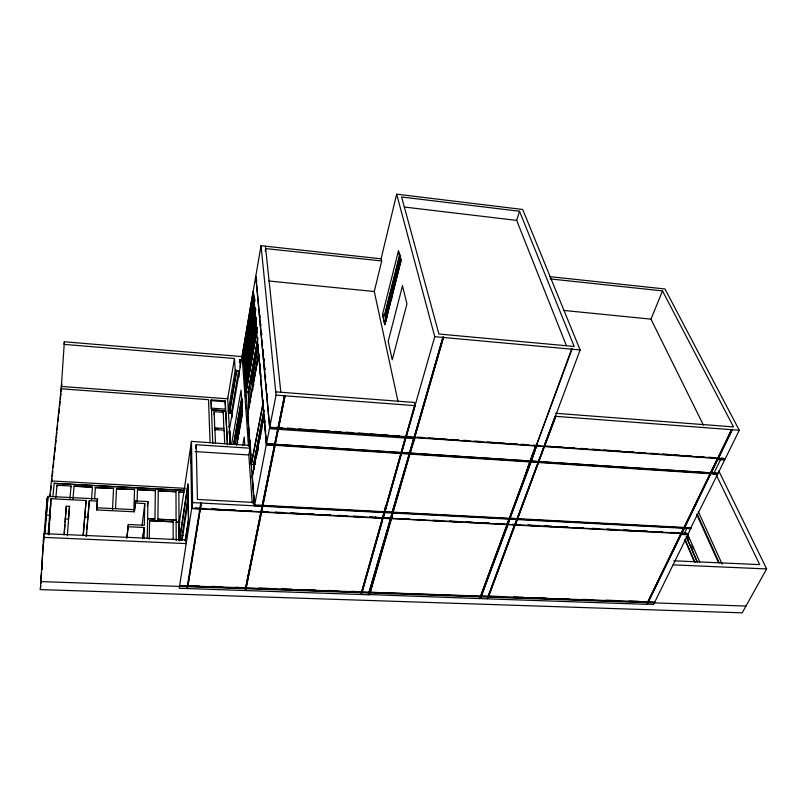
<?xml version="1.0" encoding="UTF-8"?>
<svg xmlns="http://www.w3.org/2000/svg" width="807" height="807" viewBox="0 0 807 807"><rect width="100%" height="100%" fill="white"/><g stroke="black" fill="none" stroke-linecap="round" stroke-linejoin="round"><path stroke-width="1.21" d="M157.91 519.254L158.253 490.777L175.987 491.745L176.077 520.142L157.91 519.254L176.108 519.89L175.987 520.717M147.61 518.76L154.944 519.113L155.358 490.626L137.472 489.647L155.358 490.626M149.245 539.258L149.588 520.676L173.172 521.816L173.162 539.328M147.227 538.43L147.953 501.561L135.455 500.905L134.355 511.809L96.598 509.933L97.566 498.938L47.986 496.366L44.849 533.891M410.117 453.201L414.748 438.695L414.526 437.313L544.432 446.281L515.35 524.732L681.451 533.215L717.675 458.225L681.32 532.902L681.713 533.558L688.29 533.891L653.539 604.554L647.103 604.019M684.296 527.859L690.631 528.192L688.452 533.568L681.875 533.235L711.078 472.892L718.079 473.326L725.11 459.032L718.26 458.558L717.847 457.862L731.707 429.395L732.312 429.728L718.432 458.205L725.291 458.679L739.262 430.252L664.988 288.977L549.849 276.65M713.58 473.941L720.54 459.697M144.009 538.36L144.251 527.506L128.232 526.759L126.951 537.835M134.355 511.809L135.394 503.054L144.786 503.538L144.302 525.276L128.313 524.52L126.749 538.047M137.109 501.964L137.472 489.647M135.394 503.054L135.455 500.905M133.851 510.69L134.547 489.496L116.48 488.76L134.547 489.496M128.232 526.759L128.313 524.52M538.118 462.492L530.885 461.574L509.984 518.306L517.156 518.669L538.118 462.492L530.885 461.574M515.35 524.732L538.783 461.614L710.846 472.852M443.527 337.175L414.717 437.253L443.527 337.175L442.993 337.124L414.213 437.212L406.143 436.738L383.214 517.983L514.896 524.711L516.853 519.103L509.792 518.629L516.813 518.992M115.542 508.541L116.511 488.507M112.506 509.368L113.565 488.356L95.347 487.61L113.565 488.356M382.73 517.963L405.639 436.708L382.73 517.963L261.609 511.779L285.083 395.48L284.538 395.43L274.743 444.304L266.471 443.769L253.156 291.428L255.769 276.246L269.649 427.649L266.471 443.769L274.743 444.304M718.785 470.925L766.65 568.935L742.188 612.826L40.35 589.584L43.86 533.629L186.155 539.944L186.205 543.595L43.467 537.361M41.228 577.822L41.591 571.689M41.732 569.238L43.205 544.675M43.346 542.223L43.86 533.629M43.628 543.192L43.992 537.079M44.214 533.417L47.149 498.03L46.705 505.333M46.261 512.647L46.413 510.206M45.031 533.447L45.616 523.672M45.767 521.231L47.986 496.366M48.107 534.032L51.002 498.706L86.107 500.511L83.292 535.616M48.723 534.89L51.002 498.706M49.015 531.631L49.56 523.118M49.711 520.686L50.327 510.942M50.478 508.511L50.78 503.639M199.733 512.405L200.338 508.682L261.095 511.749L262.245 505.777L254.245 505.818L243.028 350.319L243.795 354.898L253.711 296.583M262.336 505.323L274.572 444.828L266.27 444.758L254.588 505.384L254.013 495.76M184.581 490.252L54.23 483.373L184.541 490.495M96.598 509.933L97.566 498.938M64.368 341.775L61.352 386.442L227.695 398.799L234.464 358.51L64.086 344.387L64.368 341.775L242.645 356.644M61.191 391.425L61.685 383.779L49.752 496.951M56.994 486.127L57.055 485.279L71.046 486.046L70.986 486.883M94.611 498.776L95.367 487.367M91.544 499.614L92.401 487.206L74.042 486.207L72.973 498.897M86.5 535.757L89.315 500.683L97.425 501.097M64.005 534.92L66.325 506.191L69.543 506.352L67.314 535.767M64.348 533.175L64.974 524.59M65.155 522.129L66.325 506.191M74.042 486.207L92.401 487.206M83.121 535.192L86.107 500.511M69.957 498.494L71.046 486.046M69.543 506.352L68.424 519.093L65.175 518.941M86.147 536.544L86.47 532.832M86.803 529.12L87.348 522.936M87.57 520.465L89.315 500.683M55.804 497.758L57.055 485.279M48.934 534.264L49.197 531.773M52.848 496.749L54.24 483.121M41.53 574.402L40.824 581.585L745.95 606.067M42.105 569.439L42.317 566.948M40.35 589.584L40.743 585.852M41.006 583.36L41.53 578.367M50.175 496.134L50.438 493.642M50.7 491.15L51.224 486.157M51.618 482.425L52.011 478.682M52.273 476.191L52.798 471.207M53.191 467.465L53.716 462.482M53.978 459.99L54.503 455.007M54.765 452.515L55.29 447.532M55.552 445.04L56.076 440.057M56.339 437.565L56.863 432.582M57.126 430.091L57.64 425.107M58.033 421.365L58.558 416.382M58.82 413.89L59.345 408.907M59.607 406.415L60.132 401.432M60.394 398.93L60.979 393.433M142.042 525.508L144.786 503.538M142.597 538.753L143.838 528.948M142.859 538.541L144.251 527.506M147.338 506.433L147.953 501.561M149.588 520.676L173.172 521.816M158.253 490.777L175.987 491.745M154.944 519.113L147.641 518.508M183.875 492.169L178.821 492.139L183.845 492.411M179.82 522.139L176.077 522.21L179.779 522.391M178.932 520.858L179.053 520.031M179.325 540.811L179.194 523.39L190.573 447.28M249.888 445.484L191.451 441.389L190.623 446.917L191.673 508.581L179.225 588.273L186.972 588.535L187.395 585.539M180.334 540.347L180.294 535.364L187.91 485.027L188.081 496.134L181.323 540.428M195.657 448.167L196.172 444.748L250.089 448.208L248.818 454.966L252.218 503.124M182.12 540.054L188.142 500.663L188.435 519.89L185.176 540.882M185.328 540.67L188.556 519.849L188.011 483.696L180.183 535.434L180.213 540.145M191.451 441.389L192.611 502.6L191.733 508.208L199.884 508.622L195.445 508.43M192.217 507.896L192.147 504.183M211.121 399.858L211.444 408.14L225.657 409.169L225.224 400.897L211.121 399.858L211 400.655L225.092 401.694L225.526 409.956M211.444 408.14L211.313 408.937L211.041 401.836M227.493 444.596L225.738 410.834L211.505 409.815L225.698 411.076L227.443 444.839M223.892 429.294L223.236 412.327L214.198 411.681L214.168 414.959M204.05 508.874L200.338 508.682L201.316 503.054L200.782 502.69L187.395 585.882L179.638 585.61M267.742 512.122L260.994 511.779L245.681 587.92L187.9 585.902L199.329 514.886M187.9 585.902L201.125 503.83M245.6 587.899L245.157 590.532L187.466 588.555L187.839 585.882M214.198 411.681L214.723 428.668L218.162 428.9M214.793 430.403L214.924 429.606L224.114 430.232L224.78 443.719M223.105 413.113L223.236 412.327M225.092 401.694L225.224 400.897M223.983 431.019L224.114 430.232M231.942 411.277L228.31 411.257L231.902 411.52M235.2 370.231L236.602 370.342L236.643 370.938L229.753 411.388L229.713 410.783L228.341 410.692L235.2 370.231L234.464 358.51M229.713 410.783L236.602 370.342M239.346 362.03L239.76 359.589L242.271 359.801M229.057 427.064L229.188 426.278M236.643 370.938L238.6 371.089L231.659 411.53L232.013 417.663M229.269 427.992L228.351 411.025M242.07 355.937L229.501 428.971L230.267 444.274M248.465 446.271L242.12 355.594L243.028 350.319M244.39 350.914L243.26 350.591L243.179 349.441L253.156 291.428M398.083 401.785L374.287 291.519L381.681 260.954L381.186 258.815L261.024 245.711L255.839 275.863L269.72 427.246L278.082 427.821L284.538 395.43M243.26 350.591L252.995 292.366M244.43 352.255L243.31 351.267L253.479 293.95M243.361 351.943L253.156 294.152M244.531 353.617L243.401 352.619L253.59 295.261M243.452 353.305L253.267 295.473M243.553 354.656L253.378 296.794M243.896 356.26L253.822 297.914M243.653 356.018L253.499 298.116M243.986 357.632L253.61 299.447L254.81 299.326M243.754 357.38L253.61 299.447M244.087 358.994L253.731 300.779L254.921 300.658M243.845 358.752L253.731 300.779M244.188 360.366L254.175 301.909M243.946 360.124L253.842 302.121M245.136 361.818L244.289 361.748L243.996 360.81L254.296 303.25M244.047 361.506L253.963 303.462M245.237 363.19L244.39 363.13L244.097 362.192L254.407 304.602M244.148 362.878L254.084 304.804M245.338 364.582L244.491 364.512L244.198 363.574L254.528 305.944M244.249 364.27L254.195 306.156M243.996 360.81L244.592 365.894L254.649 307.296M244.35 365.652L254.316 307.507M244.692 367.286L254.437 308.869L255.637 308.738M244.45 367.044L254.437 308.869M244.793 368.688L254.548 310.221L255.758 310.1M244.551 368.436L254.548 310.221M244.894 370.08L255.002 311.381M265.251 251.017L265.674 248.586L381.681 260.954M231.589 444.223L241.061 390.094L242.463 411.731L236.562 445.131M244.652 369.838L254.669 311.593M245.842 371.553L244.995 371.482L244.703 370.544L255.123 312.753M244.753 371.24L254.79 312.955M245.953 372.965L245.096 372.895L244.803 371.946L255.244 314.115M244.854 372.652L254.911 314.327M246.054 374.367L245.197 374.307L244.904 373.359L255.365 315.497M244.955 374.065L255.032 315.708M246.155 375.79L245.308 375.719L245.005 374.771L255.486 316.879L256.212 325.231L245.631 383.325L245.923 384.283L246.791 384.354M245.056 375.477L255.153 317.08M244.803 371.946L245.409 377.141L255.274 318.472L256.485 318.341M245.157 376.889L255.274 318.472M245.51 378.564L255.395 319.854L256.606 319.723M233.526 444.324L241.697 397.962M245.267 378.312L255.395 319.854M233.758 444.213L236.683 427.619L237.661 443.578M237.692 440.087L236.865 426.59L241.797 398.668M245.61 379.986L255.849 321.035M245.368 379.744L255.516 321.247M245.721 381.418L255.97 322.437M245.469 381.176L255.637 322.639M246.68 382.922L245.822 382.851L245.52 381.893L256.091 323.829M238.448 438.917L237.692 426.641L242.413 399.949M242.493 400.756L237.924 426.51L238.438 434.63M245.57 382.609L255.758 324.041M235.13 444.304L237.651 430.081M238.882 433.863L238.166 426.368L242.564 401.543M245.681 384.041L255.88 325.443M238.721 431.372L238.408 426.389L242.594 402.804M246.892 385.796L246.034 385.726L245.732 384.768L256.344 326.643L256.535 332.998L256.838 332.313M245.782 385.484L256.001 326.855M246.135 387.178L256.122 328.267L257.352 328.136M245.883 386.936L256.122 328.267M245.631 383.325L246.236 388.631L256.586 329.468M245.994 388.379L256.243 329.68M246.347 390.084L256.707 330.89M246.095 389.842L256.374 331.102M256.878 332.777L256.707 332.04L246.024 391.94L256.495 332.524M238.731 434.57L239.165 432.108M239.518 430.282L242.504 413.567M249.181 406.708L248.102 392.051L257.877 337.598M249.494 406.93L248.364 391.849L251.663 373.51L252.944 389.751M252.954 386.109L251.865 372.37L257.756 339.596M253.741 384.929L252.742 372.441L257.776 344.528M257.857 345.426L253.025 372.209L253.781 381.65M254.175 379.603L253.307 371.977L258.159 345.093M250.594 402.017L249.837 391.96L252.268 378.523M254.084 378.513L253.559 371.997L258.2 346.344M247.668 413.88L258.593 353.849M247.638 414.304L258.613 353.92L259.198 357.874M254.003 380.43L258.876 354.182M242.665 445.595L244.228 437.001L244.733 444.445M262.89 403.55L251.32 464.439L253.479 464.57L253.842 469.462M259.118 358.358L258.795 354.666L262.729 404.065L262.86 399.667M253.479 464.57L263.96 409.795M254.104 468.978L253.771 464.479L257.413 445.484L257.847 451.083M257.897 447.673L257.635 444.324L264.03 410.914M252.198 476.675L263.939 415.575M264.272 414.697L252.167 477.129L252.349 476.221L254.417 504.9L262.396 505.313M255.426 462.179L254.972 464.55L253.771 464.479M256.565 456.248L257.937 449.126M259.804 439.462L260.954 433.46M261.418 431.069L261.872 428.668M263.032 422.676L263.496 420.276M264.716 422.384L264 415.534M269.72 427.246L276.055 395.117L261.024 245.711M266.633 444.314L266.088 436.506M245.913 586.336L277.971 427.902M246.397 586.356L261.508 511.799M362.01 590.421L382.568 517.983L361.718 591.965L246.165 587.93L278.506 427.932L405.82 436.637L415.07 405.346L414.405 402.471L275.732 391.859M361.576 591.945L361.001 594.507L245.641 590.553L246.145 587.587M278.617 427.861L285.083 395.48M381.055 258.886L396.671 194.174L522.694 209.477L580.132 349.945L514.896 524.711M386.099 321.297L384.616 314.599L399.879 253.852M386.422 320.208L385.1 314.276L390.074 294.525L391.435 300.406M391.738 299.195L390.376 293.314L399.778 255.93M392.061 296.926L391.244 293.405L400.655 256.031M387.007 317.938L386.21 314.377L390.891 295.806M400.554 258.129L391.748 293.042L392.505 296.29M400.746 259.027L392.252 292.679L401.008 259.057M375.497 517.509L375.699 516.803M385.685 505.293L382.679 517.63M414.213 406.496L405.82 436.637M362.04 591.965L361.455 594.527L368.345 594.759L369.243 592.328L480.508 596.423L507.139 524.449L479.711 598.582L368.597 594.547M362.474 590.431L382.447 520.142M382.79 518.931L383.053 518.013L393.059 518.518M414.727 406.536L362.182 591.975L488.154 596.373L514.674 524.732M396.671 194.174L434.751 336.68L406.254 436.345L410.763 436.658M368.345 594.759L369.243 592.328M390.588 518.498L369.081 592.217L390.588 518.498L383.053 518.013M390.437 518.356L392.303 512.586L390.689 518.155M409.351 453.635L392.232 512.122L409.351 453.635L401.523 453.02M413.759 438.413L409.492 453.161L414.031 437.283L413.799 438.635L269.437 428.719M442.993 337.124L414.213 437.212M369.172 594.567L369.818 592.348M391.536 518.77L370.231 592.257L391.193 518.528L506.917 524.651M391.294 518.185L392.908 512.616L391.637 518.417M393.029 512.173L409.976 453.675L530.29 461.533L509.409 518.276L393.029 512.173L414.526 437.313M369.495 594.799L370.131 592.58M566.403 345.699L516.672 220.392L519.516 211.252L401.604 196.989L438.907 334.017L574.201 346.465L519.516 211.252M529.816 461.503L525.296 475.091M529.987 461.039L535.243 446.765L536.191 446.826L531.379 461.1L536.524 445.726L536.564 447.058M479.711 598.582L480.508 596.423M507.038 524.308L509.217 518.598M530.29 461.533L509.409 518.276M410.541 453.191L530.32 461.029L535.717 446.796M507.26 524.106L509.247 518.699L384.737 512.082M409.492 453.161L401.654 452.535L530.461 461.069L536.05 445.696L535.485 446.987M571.669 348.876L536.292 445.635L572.173 348.927M479.933 598.38L481.275 596.232L487.953 596.363M480.841 595.909L481.386 595.919L507.704 524.479L514.775 525.054M507.835 524.136L509.792 518.629M536.191 446.826L530.935 461.1L538.471 461.564L543.958 446.241M480.478 598.401L481.597 596.464M508.057 524.711L481.386 595.919M508.178 524.368L509.822 518.73M531.157 462.038L509.984 518.306L517.156 518.669M514.241 525.892L488.154 596.373M544.533 444.718L555.246 415.988L555.841 416.341L544.685 446.221L717.998 458.174L731.707 429.395M480.801 598.623L487.226 598.844L488.033 596.686M520.162 525.004L515.128 524.752L488.588 596.393L514.695 525.922M545.007 444.748L555.73 416.029M647.708 601.931L646.821 604.322L487.66 598.865L488.386 596.373L647.981 601.951L681.158 533.225L647.86 601.639L648.233 602.264L654.558 602.486M538.935 461.594L544.432 446.281M703.411 425.077L650.977 319.148L662.507 290.893L550.243 278.919M681.582 533.245L648.263 601.649L654.709 602.183M718.109 458.255L681.875 533.235M732.151 429.425L718.432 458.205M647.224 604.342L648.233 602.264M648.384 601.961L681.713 533.558M711.29 472.882L718.26 458.558M687.766 533.558L684.376 533.054L683.933 534.547M724.545 458.699L721.508 458.114M690.631 528.192L717.645 474.203L710.866 473.336M717.383 473.759L718.079 473.326M253.559 298.782L254.75 298.661M253.67 300.113L254.871 299.992M253.791 301.455L254.982 301.324M254.255 306.831L253.337 292.326M254.376 308.183L255.577 308.062M254.498 309.545L255.698 309.414M254.609 310.907L255.819 310.776M255.093 316.394L254.709 307.981M255.214 317.776L256.424 317.645M255.335 319.158L256.545 319.027M256.061 327.561L257.292 327.43M256.182 328.974L257.413 328.842M264.182 416.301L266.27 444.758L274.541 445.293M262.84 505.353L384.505 511.719M384.989 511.739L392.434 512.142M687.332 527.596L684.376 533.054M187.89 585.559L199.198 585.953M211.757 586.386L221.804 586.739M235.614 587.224L245.681 587.92M259.168 588.051L269.175 588.394M281.673 588.838L291.67 589.181M304.168 589.624L315.416 590.018M327.914 590.452L337.921 590.805M351.67 591.279L361.718 591.965M488.507 596.06L499.795 596.464M513.595 596.938L523.632 597.291M536.181 597.735L546.218 598.078M560.028 598.562L568.804 598.875M582.614 599.359L592.651 599.702M606.45 600.186L615.237 600.499M629.036 600.973L639.073 601.326M369.334 592.005L369.909 592.025M480.73 596.212L481.275 596.232M179.588 585.943L187.345 586.215M187.839 586.235L245.621 588.242M246.105 588.263L361.627 592.288M362.091 592.298L368.991 592.54M488.467 596.696L647.829 602.244M673.068 564.85L766.65 568.935M180.294 535.364L183.25 535.505M673.835 560.794L759.72 564.618L716.364 475.131M159.04 519.9L163.882 520.132M45.979 515.108L49.277 515.259M84.896 516.974L88.145 517.136M45.313 515.078L46.14 515.118M96.739 507.774L134.416 509.661M192.611 502.6L200.792 503.023M201.316 503.054L262.214 506.231M262.719 506.261L384.253 512.606M384.737 512.637L391.98 513.01M393.18 513.07L508.945 519.123M510.095 519.183L516.833 519.526M517.287 519.557L683.872 528.252M684.286 528.272L690.883 528.625M506.846 523.632L507.875 523.682M195.496 508.067L199.874 508.289L199.823 508.995L191.673 508.581M200.398 508.309L204.161 508.501M211.696 508.894L220.482 509.338M226.767 509.661L235.553 510.115M243.078 510.498L251.875 510.942M261.579 511.436L267.863 511.759M275.399 512.142L282.934 512.536M290.48 512.919L299.266 513.363M306.811 513.756L314.347 514.14M321.882 514.523L330.678 514.977M338.214 515.36L347.01 515.804M353.295 516.127L362.091 516.581M369.626 516.964L378.422 517.418M385.655 517.781L393.14 518.165M401.876 518.608L409.371 518.992M418.107 519.446L424.341 519.758M433.077 520.212L440.572 520.596M449.307 521.04L456.792 521.423M465.528 521.867L473.023 522.25M480.508 522.633L489.244 523.077M496.739 523.461L504.224 523.844M506.715 523.975L507.805 524.025M512.475 524.268L514.805 524.389M515.259 524.409L520.293 524.671M527.839 525.054L536.645 525.498M544.19 525.892L551.746 526.275M559.291 526.658L568.098 527.112M575.643 527.496L583.189 527.879M591.995 528.333L599.551 528.716M607.096 529.099L615.902 529.553M623.448 529.937L630.993 530.33M638.549 530.713L647.355 531.157M654.901 531.551L662.446 531.934M671.253 532.388L678.798 532.771M211.474 509.247L220.15 509.691M227.574 510.074L234.998 510.448M243.664 510.892L251.098 511.275M275.237 512.506L282.722 512.889M291.458 513.333L298.943 513.716M307.689 514.16L313.923 514.483M322.659 514.927L330.154 515.31M338.89 515.754L346.374 516.137M353.859 516.52L361.354 516.904M370.09 517.348L377.575 517.731M401.825 518.972L409.351 519.355M418.127 519.799L424.391 520.122M433.167 520.565L440.693 520.949M449.469 521.403L456.994 521.786M465.77 522.23L472.045 522.553M480.821 522.997L488.346 523.38M497.122 523.834L503.397 524.147M505.898 524.278L508.41 524.409M527.707 525.397L536.514 525.841M544.059 526.225L551.605 526.608M559.16 527.001L567.957 527.445M575.502 527.828L583.058 528.222M591.854 528.666L599.399 529.049M606.955 529.432L615.751 529.886M623.307 530.27L630.852 530.653M638.398 531.046L647.204 531.49M654.749 531.874L662.295 532.267M671.101 532.711L678.647 533.094M200.348 509.025L261.024 512.112M261.529 512.142L382.639 518.316M383.113 518.336L390.336 518.709M515.229 525.075L681.29 533.538M687.877 534.748L680.876 534.395M260.641 513.545L261.145 513.575M517.469 518.699L684.265 527.435M684.497 527.455L691.286 527.798M262.749 505.807L384.273 512.163M517.307 519.123L683.872 527.839M51.436 480.972L185.459 488.356M195.133 451.597L248.818 454.966M530.895 460.999L538.471 461.564M538.783 461.614L710.644 472.862M711.078 472.892L717.605 473.316M275.106 444.859L401.049 453.09M538.612 462.078L710.432 473.305M275.076 445.333L401.018 453.544M401.523 453.584L409.018 454.069M410.269 454.149L529.977 461.957M538.592 462.522L710.422 473.729M710.856 473.759L717.645 474.203M257.635 444.324L258.573 444.385M269.649 427.649L278.001 428.235M278.536 428.265L405.709 437.031M406.214 437.061L414.102 437.606M414.606 437.636L536.151 446.019M536.625 446.049L544.069 446.564M544.543 446.594L717.827 458.527M414.748 438.695L413.799 438.635M724.646 459.98L717.362 459.476M236.865 426.59L237.692 426.641M214.854 427.871L224.033 428.497M275.802 427.337L278.052 427.498M278.586 427.528L282.319 427.791M287.312 428.134L293.546 428.567M298.529 428.91L306.014 429.425M310.998 429.768L317.232 430.202M322.215 430.545L329.7 431.059M334.683 431.402L340.917 431.836M345.91 432.179L353.385 432.693M358.379 433.046L364.613 433.47M369.596 433.813L377.081 434.337M380.813 434.59L388.298 435.104M393.281 435.457L399.515 435.881M417.148 437.101L423.413 437.535M428.426 437.878L434.691 438.312M439.704 438.655L447.219 439.179M450.982 439.432L458.497 439.956M463.511 440.299L469.775 440.733M474.788 441.076L481.053 441.51M487.317 441.943L493.581 442.377M498.595 442.72L504.859 443.154M509.873 443.507L517.388 444.021M521.151 444.284L528.666 444.798M533.679 445.151L536.181 445.323M536.665 445.353L540.377 445.605M552.109 446.422L544.685 446.221M557.133 446.765L563.407 447.199M568.431 447.542L574.715 447.976M580.99 448.41L587.264 448.843M592.288 449.196L598.562 449.63M603.586 449.973L611.121 450.498M614.894 450.75L621.168 451.184M627.442 451.617L633.727 452.051M638.741 452.404L645.025 452.838M651.299 453.272L657.574 453.705M662.597 454.048L668.882 454.482M673.906 454.825L680.18 455.259M685.204 455.612L691.478 456.046M697.752 456.48L704.037 456.913M709.06 457.256L715.335 457.69M232.033 412.952L228.411 412.932L231.992 413.184M61.161 388.782L208.529 399.667L210.052 442.236M246.942 386.523L245.832 386.21M555.488 413.275L733.502 426.903L662.507 290.893M248.364 391.849L249.837 391.96M246.085 391.889L248.102 392.051M276.055 395.117L284.568 395.763M285.113 395.803L414.627 405.628M555.841 416.341L731.868 429.697M732.312 429.728L739.262 430.252M246.841 385.08L245.732 384.768M251.865 372.37L252.742 372.441M246.004 373.661L244.904 373.359M246.105 375.073L245.005 374.771M245.187 362.504L244.097 362.192M245.288 363.886L244.198 363.574M243.522 351.166L244.41 351.237M244.44 351.59L243.31 351.267M244.481 352.931L243.401 352.619M434.751 336.68L443.073 337.437M443.608 337.487L571.79 349.189M572.294 349.229L580.132 349.945M385.1 314.276L386.21 314.377M384.616 314.599L382.629 314.407L384.828 324.454L400.887 260.933L398.436 251.199M268.933 281.007L374.287 291.519M563.528 310.413L650.977 319.148M390.376 293.314L391.244 293.405M404.297 207.036L516.672 220.392M254.175 501.54L253.993 502.458L197.443 499.462L196.172 444.748M263.183 403.359L251.259 464.459L247.799 413.416M698.317 511.598L722.144 564.113M697.48 514.634L719.279 562.883M696.602 514.19L718.381 562.459M687.645 534.234L699.73 561.965M687.796 536.11L689.299 539.58M691.821 545.35L693.324 548.821M686.384 536.594L697.399 561.954M686.283 536.806L697.288 562.176M685.082 539.318L695.029 562.358M684.83 539.822L694.282 561.712M265.422 246.185L280.826 392.242M259.854 314.791L260.086 317.282M260.661 323.516L260.893 326.008M261.458 332.232L261.69 334.723M262.265 340.958L262.497 343.449M263.072 349.683L263.304 352.175M263.879 358.409L264.111 360.9M264.676 367.135L264.908 369.626M265.483 375.86L265.715 378.352M269.508 419.479L269.74 421.97M256.455 279.03L256.687 281.522M261.387 332.625L261.619 335.117M262.194 341.351L262.426 343.843M263.001 350.077L263.233 352.568M263.798 358.802L264.03 361.294M264.605 367.528L264.837 370.02M266.209 384.979L266.441 387.471M267.016 393.705L267.248 396.197M269.427 419.882L269.659 422.374M253.418 291.852L254.598 305.339M254.81 307.79L256.212 323.728M256.424 326.179L256.959 332.302M259.632 362.787L259.955 366.479M260.5 372.622L260.822 376.314M261.246 381.227L261.569 384.919M262.114 391.062L262.436 394.754M264.494 418.238L264.817 421.89M265.241 426.762L265.664 431.634M259.541 363.271L259.864 366.963M260.298 371.876L260.732 376.798M261.155 381.711L261.478 385.403M262.023 391.546L262.346 395.238M262.769 400.161L263.092 403.843M265.14 427.256L265.463 430.908M265.997 437.001L266.32 440.652M248.334 417.421L248.516 421.627M249.151 428.699L249.343 432.905M249.968 439.976L250.977 455.471M253.055 484.16L253.398 488.981M242.756 359.983L242.937 362.484M243.704 372.148L243.885 374.65M244.511 383.406L244.692 385.907M245.308 394.663L245.489 397.165M246.115 405.921L246.296 408.423M246.922 417.179L247.093 419.68M247.719 428.436L247.9 430.948M248.526 439.704L248.637 442.559M239.76 359.589L240.274 367.044M238.6 371.089L239.003 377.151M230.177 434.085L230.388 437.828M229.934 430.817L230.409 439.533M227.604 397.397L228.341 410.692M229.359 429.717L230.166 444.657M229.067 431.503L229.208 434.105M229.612 441.57L229.743 444.092M214.924 429.606L215.479 443.114M211.505 409.815L212.755 443.638M191.32 459.627L191.34 463.702M178.851 491.897L179.013 520.283M179.194 540.529L179.144 523.723L178.902 539.722M176.118 521.968L176.198 540.7M398.456 250.765L382.528 314.478L384.808 324.878L400.998 260.843L398.456 250.765M402.481 285.88L388.197 341.381L392.242 359.821L406.94 303.876L402.481 285.88M275.278 444.344L401.291 452.586L275.278 444.344"/></g></svg>
